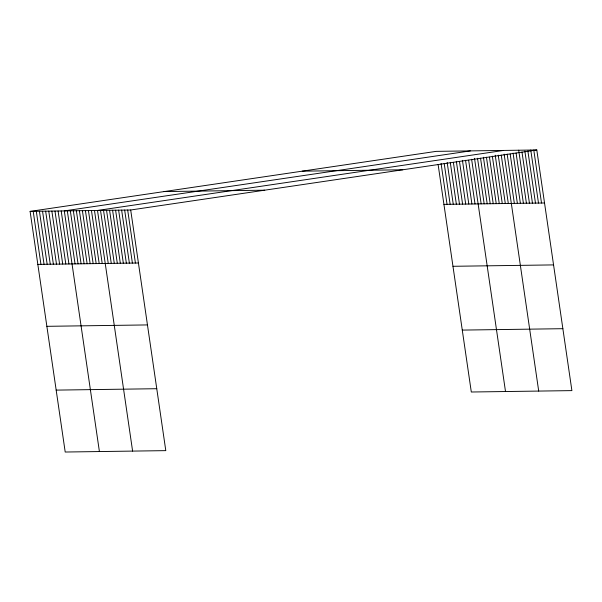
<?xml version="1.0" encoding="UTF-8"?>
<svg xmlns="http://www.w3.org/2000/svg" width="602" height="602" viewBox="0 0 602 602"><rect width="100%" height="100%" fill="white"/><g stroke="black" fill="none" stroke-linecap="round" stroke-linejoin="round"><path stroke-width="0.9" d="M30.1 211.385L130.694 209.993L165.798 450.635L65.204 452.027L30.1 211.385L436.202 151.365L536.796 149.973L571.9 390.615L471.306 392.007L438.098 164.391M470.403 150.891L64.301 210.911L99.405 451.553M503.596 150.432L97.501 210.452L132.606 451.094M130.694 209.993L536.796 149.973M302.189 171.171L402.783 169.779M164.113 191.579L264.707 190.187M443.937 204.379L544.532 202.979M37.836 264.398L138.43 263.006M452.967 266.295L553.562 264.903M46.866 326.322L147.46 324.922M462.276 330.092L562.87 328.692M56.174 390.111L156.768 388.711M533.778 150.011L541.507 203.024M530.761 150.056L538.489 203.07M527.879 151.027L535.471 203.107M524.861 151.064L532.454 203.152M521.979 152.043L529.436 203.19M518.691 150.222L526.419 203.235M516.08 153.051L523.401 203.273M513.062 153.096L520.384 203.318M510.18 154.067L517.366 203.363M507.162 154.112L514.349 203.401M504.137 154.15L538.707 391.074M501.255 155.12L508.314 203.484M498.238 155.165L505.296 203.529M495.22 155.211L502.279 203.566M492.338 156.181L499.261 203.611M489.456 157.152L496.244 203.657M486.439 157.19L493.226 203.694M483.421 157.235L490.209 203.739M480.539 158.206L487.191 203.777M477.521 158.251L484.174 203.822M474.504 158.288L481.156 203.86M471.622 159.267L505.507 391.533M468.649 160.237L475.023 203.95M465.542 160.282L471.915 203.995M462.434 160.32L468.807 204.033M459.454 161.298L465.7 204.078M456.346 161.336L462.592 204.123M453.374 162.314L459.476 204.161M450.266 162.352L456.369 204.206M447.158 162.397L453.261 204.251M444.186 163.375L450.153 204.296M441.07 163.413L447.045 204.334M127.677 210.03L135.412 263.044M124.659 210.075L132.395 263.089M121.642 210.113L129.377 263.127M118.624 210.158L126.36 263.172M115.607 210.203L123.342 263.209M112.589 210.241L120.317 263.255M109.572 210.286L117.3 263.3M106.554 210.324L114.282 263.337M103.536 210.369L111.265 263.383M100.519 210.407L108.247 263.42M94.484 210.497L102.212 263.503M91.459 210.534L99.195 263.548M88.441 210.58L96.177 263.593M85.424 210.617L93.159 263.631M82.406 210.662L90.142 263.676M79.389 210.7L87.124 263.714M76.371 210.745L84.107 263.759M73.354 210.79L81.089 263.796M70.336 210.828L78.072 263.842M67.319 210.873L75.054 263.887M61.193 210.956L68.929 263.969M58.085 211.001L65.814 264.015M54.978 211.046L62.706 264.052M51.862 211.084L59.598 264.097M48.754 211.129L56.49 264.143M45.647 211.174L53.382 264.188M42.539 211.219L50.275 264.225M39.431 211.257L47.159 264.27M36.316 211.302L44.051 264.316M33.208 211.347L40.944 264.361"/></g></svg>
